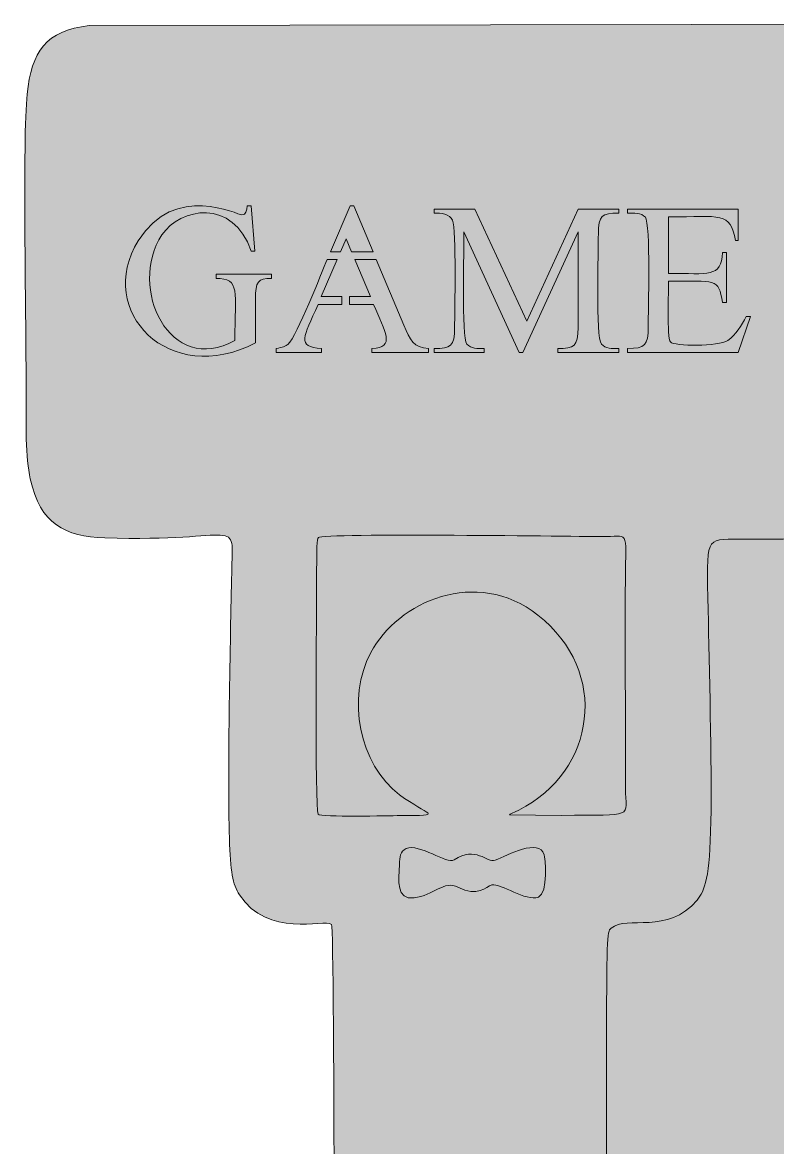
# Model space of a CAD drawing. Header units: centimetres. Extents: x -44.5 to 43.2, y -48 to 49.6.
# Drawn here: x 28.5 to 35.86, y 38.23 to 49.2 of the extents above; entities that cross this region are included whole.
import ezdxf

# ---------------------------------------------------------------- set-up
doc = ezdxf.new("R2010")
doc.units = ezdxf.units.CM
doc.header["$MEASUREMENT"] = 0
doc.layers.add('Warstwa 1', color=7, linetype='Continuous')

msp = doc.modelspace()

# ---------------------------------------------------------------- hatches: boundary and pattern name
at = {"layer": 'Warstwa 1', "true_color": 0x2b2a29}
h = msp.add_hatch(color=250, dxfattribs=at)
edge = h.paths.add_edge_path()
edge.add_spline(control_points=[(35.555, 17.84834), (35.555, 17.84834), (35.555, 31.10135), (35.555, 31.10135), (35.555, 31.10135), (29.10352, 31.10135), (29.10352, 31.10135), (29.10352, 31.10135), (29.10352, 31.72318), (29.10352, 31.72318), (29.10352, 31.72318), (31.7426, 31.72318), (31.7426, 31.72318), (31.64603, 31.81103), (31.58137, 31.93391), (31.55318, 32.18654), (31.52528, 32.42974), (31.53261, 32.80132), (31.53556, 33.69306), (31.53745, 34.14847), (31.5471, 40.37354), (31.51057, 40.40158), (31.44129, 40.45472), (30.88608, 40.26792), (30.61455, 40.6887), (30.54697, 40.79342), (30.5264, 40.91502), (30.51612, 41.2427), (30.4955, 41.89956), (30.52561, 43.20044), (30.53814, 43.82763), (30.54962, 44.40337), (30.64376, 44.12413), (29.29987, 44.17131), (28.91297, 44.1849), (28.67183, 44.30349), (28.57422, 44.74555), (28.52575, 44.96175), (28.53308, 45.23872), (28.53308, 45.73526), (28.53308, 46.30534), (28.49827, 48.06417), (28.54337, 48.4984), (28.58674, 48.91604), (28.72292, 49.11736), (29.14857, 49.16722), (29.14857, 49.16722), (40.88961, 49.18749), (40.88961, 49.18749), (41.80182, 49.19088), (42.25427, 49.19763), (42.53775, 49.17061), (43.00131, 49.12644), (43.15747, 48.97902), (43.19582, 48.50852), (43.22276, 48.17813), (43.21174, 45.40651), (43.18701, 45.05293), (43.12889, 44.22174), (42.86013, 44.15626), (42.16024, 44.18818), (41.23206, 44.23049), (41.23677, 44.3103), (41.23042, 43.92475), (41.23042, 43.92475), (41.25099, 41.37102), (41.25099, 41.37102), (41.24459, 40.49667), (41.11725, 40.38191), (40.33878, 40.43535), (40.00481, 40.45827), (40.28296, 40.39044), (40.22126, 39.94218), (40.15002, 39.42452), (39.98392, 39.63744), (40.01854, 39.21253), (40.04644, 38.87009), (40.25416, 39.13423), (40.65019, 38.83423), (41.20562, 38.41351), (41.1516, 37.68055), (41.19514, 37.63868), (41.24913, 37.58677), (41.51549, 37.68955), (41.97073, 37.22296), (42.29836, 36.88716), (42.39739, 36.4829), (42.2939, 36.00695), (42.19366, 35.546), (41.92156, 35.39021), (41.86937, 35.26043), (41.83185, 35.16712), (41.9849, 34.39787), (41.35968, 33.81805), (40.67647, 33.18446), (40.05744, 33.52234), (40.00386, 33.32151), (39.97741, 33.22237), (40.0349, 32.44946), (39.98036, 32.08857), (39.94642, 31.86392), (39.87162, 31.79309), (39.73782, 31.72318), (39.73782, 31.72318), (42.62833, 31.72318), (42.62833, 31.72318), (42.62833, 31.72318), (42.62833, 31.10135), (42.62833, 31.10135), (42.62833, 31.10135), (36.17683, 31.10135), (36.17683, 31.10135), (36.17683, 31.10135), (36.17683, 17.84834), (36.17683, 17.84834), (36.17683, 17.84834), (35.85527, 16.76659), (35.85527, 16.76659), (35.85527, 16.76659), (35.555, 17.84834), (35.555, 17.84834)], knot_values=[0, 0, 0, 0, 0.025, 0.025, 0.025, 0.05, 0.05, 0.05, 0.075, 0.075, 0.075, 0.1, 0.1, 0.1, 0.125, 0.125, 0.125, 0.15, 0.15, 0.15, 0.175, 0.175, 0.175, 0.2, 0.2, 0.2, 0.225, 0.225, 0.225, 0.25, 0.25, 0.25, 0.275, 0.275, 0.275, 0.3, 0.3, 0.3, 0.325, 0.325, 0.325, 0.35, 0.35, 0.35, 0.375, 0.375, 0.375, 0.4, 0.4, 0.4, 0.425, 0.425, 0.425, 0.45, 0.45, 0.45, 0.475, 0.475, 0.475, 0.5, 0.5, 0.5, 0.525, 0.525, 0.525, 0.55, 0.55, 0.55, 0.575, 0.575, 0.575, 0.6, 0.6, 0.6, 0.625, 0.625, 0.625, 0.65, 0.65, 0.65, 0.675, 0.675, 0.675, 0.7, 0.7, 0.7, 0.725, 0.725, 0.725, 0.75, 0.75, 0.75, 0.775, 0.775, 0.775, 0.8, 0.8, 0.8, 0.825, 0.825, 0.825, 0.85, 0.85, 0.85, 0.875, 0.875, 0.875, 0.9, 0.9, 0.9, 0.925, 0.925, 0.925, 0.95, 0.95, 0.95, 0.975, 0.975, 0.975, 1, 1, 1, 1], degree=3, periodic=1)
h = msp.add_hatch(color=250, dxfattribs=at)
edge = h.paths.add_edge_path()
edge.add_spline(control_points=[(30.72764, 47.40905), (30.72764, 47.40905), (30.7629, 46.96795), (30.7629, 46.96795), (30.7629, 46.96795), (30.72764, 46.96795), (30.72764, 46.96795), (30.554, 47.48539), (30.03326, 47.39281), (29.85805, 47.1259), (29.5182, 46.60814), (29.93862, 45.74114), (30.56901, 46.09628), (30.56901, 46.57622), (30.62694, 46.70203), (30.38539, 46.70203), (30.38539, 46.70203), (30.38539, 46.74212), (30.38539, 46.74212), (30.38539, 46.74212), (30.92596, 46.74212), (30.92596, 46.74212), (30.92596, 46.74212), (30.92596, 46.70203), (30.92596, 46.70203), (30.79416, 46.70203), (30.77026, 46.67038), (30.77026, 46.49904), (30.77026, 46.49904), (30.77026, 46.07309), (30.77026, 46.07309), (29.93105, 45.63625), (29.20162, 46.38203), (29.62744, 47.06961), (29.98077, 47.64013), (30.60331, 47.32041), (30.63805, 47.32041), (30.67877, 47.32041), (30.68583, 47.36589), (30.68946, 47.40905), (30.68946, 47.40905), (30.72764, 47.40905), (30.72764, 47.40905)], knot_values=[0, 0, 0, 0, 0.07142857, 0.07142857, 0.07142857, 0.14285714, 0.14285714, 0.14285714, 0.21428571, 0.21428571, 0.21428571, 0.28571429, 0.28571429, 0.28571429, 0.35714286, 0.35714286, 0.35714286, 0.42857143, 0.42857143, 0.42857143, 0.5, 0.5, 0.5, 0.57142857, 0.57142857, 0.57142857, 0.64285714, 0.64285714, 0.64285714, 0.71428571, 0.71428571, 0.71428571, 0.78571429, 0.78571429, 0.78571429, 0.85714286, 0.85714286, 0.85714286, 0.92857143, 0.92857143, 0.92857143, 1, 1, 1, 1], degree=3, periodic=1)
h = msp.add_hatch(color=250, dxfattribs=at)
edge = h.paths.add_edge_path()
edge.add_spline(control_points=[(31.50214, 46.96237), (31.50214, 46.96237), (31.60019, 46.96237), (31.60019, 46.96237), (31.60019, 46.96237), (31.65456, 47.08895), (31.65456, 47.08895), (31.65456, 47.08895), (31.70795, 46.96237), (31.70795, 46.96237), (31.70795, 46.96237), (31.91633, 46.96237), (31.91633, 46.96237), (31.91633, 46.96237), (31.72947, 47.40905), (31.72947, 47.40905), (31.72947, 47.40905), (31.69272, 47.40905), (31.69272, 47.40905), (31.69272, 47.40905), (31.50214, 46.96237), (31.50214, 46.96237)], knot_values=[0, 0, 0, 0, 0.14285714, 0.14285714, 0.14285714, 0.28571429, 0.28571429, 0.28571429, 0.42857143, 0.42857143, 0.42857143, 0.57142857, 0.57142857, 0.57142857, 0.71428571, 0.71428571, 0.71428571, 0.85714286, 0.85714286, 0.85714286, 1, 1, 1, 1], degree=3, periodic=1)
h = msp.add_hatch(color=250, dxfattribs=at)
edge = h.paths.add_edge_path()
edge.add_spline(control_points=[(33.34233, 45.98021), (33.34233, 45.98021), (32.80323, 47.15576), (32.80323, 47.15576), (32.80323, 47.00444), (32.77922, 46.12065), (32.83116, 46.06146), (32.87314, 46.01363), (32.93591, 46.0182), (33.00155, 46.0182), (33.00155, 46.0182), (33.00155, 45.98021), (33.00155, 45.98021), (33.00155, 45.98021), (32.51384, 45.98021), (32.51384, 45.98021), (32.51384, 45.98021), (32.51384, 46.0182), (32.51384, 46.0182), (32.67422, 46.0182), (32.71216, 46.03945), (32.71216, 46.22223), (32.71216, 46.37386), (32.73106, 47.18068), (32.69159, 47.2694), (32.66378, 47.33193), (32.57639, 47.33942), (32.51384, 47.33942), (32.51384, 47.33942), (32.51384, 47.37738), (32.51384, 47.37738), (32.51384, 47.37738), (32.91047, 47.37738), (32.91047, 47.37738), (32.91047, 47.37738), (33.41577, 46.28412), (33.41577, 46.28412), (33.41577, 46.28412), (33.9152, 47.37738), (33.9152, 47.37738), (33.9152, 47.37738), (34.31181, 47.37738), (34.31181, 47.37738), (34.31181, 47.37738), (34.31181, 47.33942), (34.31181, 47.33942), (34.14773, 47.33942), (34.11352, 47.31686), (34.11352, 47.13539), (34.11352, 46.98201), (34.0883, 46.12133), (34.14289, 46.06146), (34.1863, 46.01385), (34.24414, 46.0182), (34.31181, 46.0182), (34.31181, 46.0182), (34.31181, 45.98021), (34.31181, 45.98021), (34.31181, 45.98021), (33.71689, 45.98021), (33.71689, 45.98021), (33.71689, 45.98021), (33.71689, 46.0182), (33.71689, 46.0182), (33.87768, 46.0182), (33.9152, 46.04057), (33.9152, 46.22223), (33.9152, 46.22223), (33.9152, 47.15576), (33.9152, 47.15576), (33.9152, 47.15576), (33.37611, 45.98021), (33.37611, 45.98021), (33.37611, 45.98021), (33.34233, 45.98021), (33.34233, 45.98021)], knot_values=[0, 0, 0, 0, 0.04, 0.04, 0.04, 0.08, 0.08, 0.08, 0.12, 0.12, 0.12, 0.16, 0.16, 0.16, 0.2, 0.2, 0.2, 0.24, 0.24, 0.24, 0.28, 0.28, 0.28, 0.32, 0.32, 0.32, 0.36, 0.36, 0.36, 0.4, 0.4, 0.4, 0.44, 0.44, 0.44, 0.48, 0.48, 0.48, 0.52, 0.52, 0.52, 0.56, 0.56, 0.56, 0.6, 0.6, 0.6, 0.64, 0.64, 0.64, 0.68, 0.68, 0.68, 0.72, 0.72, 0.72, 0.76, 0.76, 0.76, 0.8, 0.8, 0.8, 0.84, 0.84, 0.84, 0.88, 0.88, 0.88, 0.92, 0.92, 0.92, 0.96, 0.96, 0.96, 1, 1, 1, 1], degree=3, periodic=1)
h = msp.add_hatch(color=250, dxfattribs=at)
edge = h.paths.add_edge_path()
edge.add_spline(control_points=[(34.79803, 47.3014), (34.79803, 47.3014), (34.79803, 46.75057), (34.79803, 46.75057), (35.19773, 46.75057), (35.30431, 46.70509), (35.32537, 46.95316), (35.32537, 46.95316), (35.36355, 46.95316), (35.36355, 46.95316), (35.36355, 46.95316), (35.36355, 46.46775), (35.36355, 46.46775), (35.36355, 46.46775), (35.32537, 46.46775), (35.32537, 46.46775), (35.28369, 46.70963), (35.2576, 46.6746), (34.79803, 46.6746), (34.79803, 46.58855), (34.78335, 46.12177), (34.81565, 46.08187), (34.85076, 46.03849), (35.28809, 46.03625), (35.37676, 46.09702), (35.45268, 46.14907), (35.51159, 46.24334), (35.55598, 46.33056), (35.55598, 46.33056), (35.59712, 46.33056), (35.59712, 46.33056), (35.59712, 46.33056), (35.47667, 45.98021), (35.47667, 45.98021), (35.47667, 45.98021), (34.39848, 45.98021), (34.39848, 45.98021), (34.39848, 45.98021), (34.39848, 46.0182), (34.39848, 46.0182), (34.5707, 46.0182), (34.59972, 46.05134), (34.59972, 46.22644), (34.59972, 46.3732), (34.62329, 47.24107), (34.57182, 47.29826), (34.53115, 47.34344), (34.46305, 47.33942), (34.39848, 47.33942), (34.39848, 47.33942), (34.39848, 47.37738), (34.39848, 47.37738), (34.39848, 47.37738), (35.47667, 47.37738), (35.47667, 47.37738), (35.47667, 47.37738), (35.47667, 47.07136), (35.47667, 47.07136), (35.47667, 47.07136), (35.4517, 47.07136), (35.4517, 47.07136), (35.39511, 47.35807), (35.31506, 47.3014), (34.79803, 47.3014)], knot_values=[0, 0, 0, 0, 0.04761905, 0.04761905, 0.04761905, 0.0952381, 0.0952381, 0.0952381, 0.14285714, 0.14285714, 0.14285714, 0.19047619, 0.19047619, 0.19047619, 0.23809524, 0.23809524, 0.23809524, 0.28571429, 0.28571429, 0.28571429, 0.33333333, 0.33333333, 0.33333333, 0.38095238, 0.38095238, 0.38095238, 0.42857143, 0.42857143, 0.42857143, 0.47619048, 0.47619048, 0.47619048, 0.52380952, 0.52380952, 0.52380952, 0.57142857, 0.57142857, 0.57142857, 0.61904762, 0.61904762, 0.61904762, 0.66666667, 0.66666667, 0.66666667, 0.71428571, 0.71428571, 0.71428571, 0.76190476, 0.76190476, 0.76190476, 0.80952381, 0.80952381, 0.80952381, 0.85714286, 0.85714286, 0.85714286, 0.9047619, 0.9047619, 0.9047619, 0.95238095, 0.95238095, 0.95238095, 1, 1, 1, 1], degree=3, periodic=1)
h = msp.add_hatch(color=250, dxfattribs=at)
edge = h.paths.add_edge_path()
edge.add_spline(control_points=[(31.61269, 46.44877), (31.61269, 46.44877), (31.61269, 46.52475), (31.61269, 46.52475), (31.61269, 46.52475), (31.41216, 46.52475), (31.41216, 46.52475), (31.41216, 46.52475), (31.56808, 46.8876), (31.56808, 46.8876), (31.56808, 46.8876), (31.4702, 46.8876), (31.4702, 46.8876), (31.41331, 46.75427), (31.17665, 46.14329), (31.08607, 46.05829), (31.06848, 46.0418), (31.03027, 46.02842), (30.97295, 46.0182), (30.97295, 46.0182), (30.97295, 45.98021), (30.97295, 45.98021), (30.97295, 45.98021), (31.41364, 45.98021), (31.41364, 45.98021), (31.41364, 45.98021), (31.41364, 46.0182), (31.41364, 46.0182), (31.16522, 46.03805), (31.23999, 46.12013), (31.37986, 46.44877), (31.37986, 46.44877), (31.61269, 46.44877), (31.61269, 46.44877)], knot_values=[0, 0, 0, 0, 0.09090909, 0.09090909, 0.09090909, 0.18181818, 0.18181818, 0.18181818, 0.27272727, 0.27272727, 0.27272727, 0.36363636, 0.36363636, 0.36363636, 0.45454545, 0.45454545, 0.45454545, 0.54545455, 0.54545455, 0.54545455, 0.63636364, 0.63636364, 0.63636364, 0.72727273, 0.72727273, 0.72727273, 0.81818182, 0.81818182, 0.81818182, 0.90909091, 0.90909091, 0.90909091, 1, 1, 1, 1], degree=3, periodic=1)
h = msp.add_hatch(color=250, dxfattribs=at)
edge = h.paths.add_edge_path()
edge.add_spline(control_points=[(31.68705, 46.52475), (31.68705, 46.52475), (31.68705, 46.44877), (31.68705, 46.44877), (31.68705, 46.44877), (31.92188, 46.44877), (31.92188, 46.44877), (32.03634, 46.17365), (32.13888, 46.03072), (31.90572, 46.0182), (31.90572, 46.0182), (31.90572, 45.98021), (31.90572, 45.98021), (31.90572, 45.98021), (32.45655, 45.98021), (32.45655, 45.98021), (32.45655, 45.98021), (32.45655, 46.0182), (32.45655, 46.0182), (32.31329, 46.02514), (32.27809, 46.09964), (32.21565, 46.24684), (32.21565, 46.24684), (31.9477, 46.88738), (31.9477, 46.88738), (31.9477, 46.88738), (31.73951, 46.88738), (31.73951, 46.88738), (31.73951, 46.88738), (31.89251, 46.52475), (31.89251, 46.52475), (31.89251, 46.52475), (31.68705, 46.52475), (31.68705, 46.52475)], knot_values=[0, 0, 0, 0, 0.09090909, 0.09090909, 0.09090909, 0.18181818, 0.18181818, 0.18181818, 0.27272727, 0.27272727, 0.27272727, 0.36363636, 0.36363636, 0.36363636, 0.45454545, 0.45454545, 0.45454545, 0.54545455, 0.54545455, 0.54545455, 0.63636364, 0.63636364, 0.63636364, 0.72727273, 0.72727273, 0.72727273, 0.81818182, 0.81818182, 0.81818182, 0.90909091, 0.90909091, 0.90909091, 1, 1, 1, 1], degree=3, periodic=1)
h = msp.add_hatch(color=250, dxfattribs=at)
edge = h.paths.add_edge_path()
edge.add_spline(control_points=[(33.94116, 31.72318), (33.94116, 31.72318), (38.08219, 31.72318), (38.08219, 31.72318), (37.73455, 31.91816), (37.76614, 32.18676), (37.7858, 32.64591), (37.82425, 33.54436), (37.8318, 33.21326), (37.1204, 33.40933), (36.61869, 33.54759), (36.36759, 33.7392), (36.14062, 34.21665), (35.73313, 35.07388), (36.13531, 35.0101), (35.84242, 35.33474), (35.57176, 35.63475), (35.35838, 36.16635), (35.47812, 36.58795), (35.57893, 36.94292), (35.88435, 37.37628), (36.23462, 37.53037), (36.57729, 37.68113), (36.73203, 37.51265), (36.68704, 37.83437), (36.64725, 38.11903), (36.70047, 38.33865), (36.88683, 38.59443), (37.07303, 38.84998), (37.27797, 38.93206), (37.54195, 39.01955), (37.76373, 39.09304), (37.78476, 39.06367), (37.79756, 39.14279), (37.8198, 39.2802), (37.80248, 39.51929), (37.71822, 39.65169), (37.6249, 39.79829), (37.45558, 39.94984), (37.57575, 40.23944), (37.65192, 40.42302), (37.80645, 40.41599), (37.39653, 40.40333), (37.05452, 40.39277), (36.64361, 40.4251), (36.5798, 40.88124), (36.5798, 40.88124), (36.59304, 43.24236), (36.59304, 43.24236), (36.60868, 44.33658), (36.68433, 44.1738), (36.05247, 44.16116), (35.88355, 44.1578), (35.64706, 44.1578), (35.49136, 44.1578), (35.14551, 44.1578), (35.17024, 44.19283), (35.18435, 43.46532), (35.19464, 42.935), (35.22106, 41.95541), (35.2108, 41.4048), (35.20052, 40.85425), (35.1535, 40.73262), (35.07564, 40.63802), (34.79158, 40.29291), (34.39405, 40.49569), (34.23837, 40.36441), (34.19431, 40.32727), (34.19431, 40.26647), (34.19431, 39.08421), (34.19431, 37.90192), (34.19431, 35.59821), (34.19721, 34.2268), (34.20164, 32.85536), (34.20752, 32.41623), (34.17815, 32.15613), (34.14598, 31.87823), (34.06962, 31.79656), (33.94116, 31.72318)], knot_values=[0, 0, 0, 0, 0.03846154, 0.03846154, 0.03846154, 0.07692308, 0.07692308, 0.07692308, 0.11538462, 0.11538462, 0.11538462, 0.15384615, 0.15384615, 0.15384615, 0.19230769, 0.19230769, 0.19230769, 0.23076923, 0.23076923, 0.23076923, 0.26923077, 0.26923077, 0.26923077, 0.30769231, 0.30769231, 0.30769231, 0.34615385, 0.34615385, 0.34615385, 0.38461538, 0.38461538, 0.38461538, 0.42307692, 0.42307692, 0.42307692, 0.46153846, 0.46153846, 0.46153846, 0.5, 0.5, 0.5, 0.53846154, 0.53846154, 0.53846154, 0.57692308, 0.57692308, 0.57692308, 0.61538462, 0.61538462, 0.61538462, 0.65384615, 0.65384615, 0.65384615, 0.69230769, 0.69230769, 0.69230769, 0.73076923, 0.73076923, 0.73076923, 0.76923077, 0.76923077, 0.76923077, 0.80769231, 0.80769231, 0.80769231, 0.84615385, 0.84615385, 0.84615385, 0.88461538, 0.88461538, 0.88461538, 0.92307692, 0.92307692, 0.92307692, 0.96153846, 0.96153846, 0.96153846, 1, 1, 1, 1], degree=3, periodic=1)
h = msp.add_hatch(color=250, dxfattribs=at)
edge = h.paths.add_edge_path()
edge.add_spline(control_points=[(31.38426, 44.17467), (31.41522, 44.22002), (33.94373, 44.18353), (34.19281, 44.18315), (34.42709, 44.18577), (34.37643, 44.26326), (34.37643, 43.64096), (34.37643, 43.64096), (34.37791, 41.73248), (34.37791, 41.73248), (34.38168, 41.4307), (34.48217, 41.47167), (33.7551, 41.4639), (33.7551, 41.4639), (33.24682, 41.46899), (33.24682, 41.46899), (33.24833, 41.47575), (33.28651, 41.48926), (33.33938, 41.51628), (34.08934, 41.89428), (34.22765, 42.86767), (33.52448, 43.41803), (32.92251, 43.88919), (32.15972, 43.5497), (31.89396, 43.05154), (31.65831, 42.60981), (31.77914, 41.9634), (32.17602, 41.66493), (32.44049, 41.46604), (32.64037, 41.46224), (32.17602, 41.46224), (32.07671, 41.46224), (31.40322, 41.44391), (31.38131, 41.47575), (31.34677, 41.52593), (31.36662, 43.54349), (31.36662, 43.71697), (31.36662, 44.10375), (31.36662, 44.15104), (31.38426, 44.17467)], knot_values=[0, 0, 0, 0, 0.07692308, 0.07692308, 0.07692308, 0.15384615, 0.15384615, 0.15384615, 0.23076923, 0.23076923, 0.23076923, 0.30769231, 0.30769231, 0.30769231, 0.38461538, 0.38461538, 0.38461538, 0.46153846, 0.46153846, 0.46153846, 0.53846154, 0.53846154, 0.53846154, 0.61538462, 0.61538462, 0.61538462, 0.69230769, 0.69230769, 0.69230769, 0.76923077, 0.76923077, 0.76923077, 0.84615385, 0.84615385, 0.84615385, 0.92307692, 0.92307692, 0.92307692, 1, 1, 1, 1], degree=3, periodic=1)
h = msp.add_hatch(color=250, dxfattribs=at)
edge = h.paths.add_edge_path()
edge.add_spline(control_points=[(32.24065, 41.14071), (32.36755, 41.19522), (32.6381, 40.98233), (32.70776, 41.03008), (32.91816, 41.17429), (33.02608, 40.99592), (33.10728, 41.02756), (33.23039, 41.07553), (33.53397, 41.24592), (33.58616, 41.08117), (33.59239, 41.06145), (33.62868, 40.70773), (33.52888, 40.66739), (33.40986, 40.61928), (33.16174, 40.80567), (33.07498, 40.7856), (33.01804, 40.77241), (32.94007, 40.65886), (32.74301, 40.76492), (32.61425, 40.83422), (32.50293, 40.68158), (32.31701, 40.6602), (32.13981, 40.63979), (32.16666, 40.82443), (32.17306, 40.98405), (32.17607, 41.05891), (32.17892, 41.11407), (32.24065, 41.14071)], knot_values=[0, 0, 0, 0, 0.11111111, 0.11111111, 0.11111111, 0.22222222, 0.22222222, 0.22222222, 0.33333333, 0.33333333, 0.33333333, 0.44444444, 0.44444444, 0.44444444, 0.55555556, 0.55555556, 0.55555556, 0.66666667, 0.66666667, 0.66666667, 0.77777778, 0.77777778, 0.77777778, 0.88888889, 0.88888889, 0.88888889, 1, 1, 1, 1], degree=3, periodic=1)

# ---------------------------------------------------------------- linework, layer by layer
at = {"layer": 'Warstwa 1', "lineweight": 9}
for points, knots in [([(35.555, 17.84834), (35.555, 17.84834), (35.555, 31.10135), (35.555, 31.10135), (35.555, 31.10135), (29.10352, 31.10135), (29.10352, 31.10135), (29.10352, 31.10135), (29.10352, 31.72318), (29.10352, 31.72318), (29.10352, 31.72318), (31.7426, 31.72318), (31.7426, 31.72318), (31.64603, 31.81103), (31.58137, 31.93391), (31.55318, 32.18654), (31.52528, 32.42974), (31.53261, 32.80132), (31.53556, 33.69306), (31.53745, 34.14847), (31.5471, 40.37354), (31.51057, 40.40158), (31.44129, 40.45472), (30.88608, 40.26792), (30.61455, 40.6887), (30.54697, 40.79342), (30.5264, 40.91502), (30.51612, 41.2427), (30.4955, 41.89956), (30.52561, 43.20044), (30.53814, 43.82763), (30.54962, 44.40337), (30.64376, 44.12413), (29.29987, 44.17131), (28.91297, 44.1849), (28.67183, 44.30349), (28.57422, 44.74555), (28.52575, 44.96175), (28.53308, 45.23872), (28.53308, 45.73526), (28.53308, 46.30534), (28.49827, 48.06417), (28.54337, 48.4984), (28.58674, 48.91604), (28.72292, 49.11736), (29.14857, 49.16722), (29.14857, 49.16722), (40.88961, 49.18749), (40.88961, 49.18749), (41.80182, 49.19088), (42.25427, 49.19763), (42.53775, 49.17061), (43.00131, 49.12644), (43.15747, 48.97902), (43.19582, 48.50852), (43.22276, 48.17813), (43.21174, 45.40651), (43.18701, 45.05293), (43.12889, 44.22174), (42.86013, 44.15626), (42.16024, 44.18818), (41.23206, 44.23049), (41.23677, 44.3103), (41.23042, 43.92475), (41.23042, 43.92475), (41.25099, 41.37102), (41.25099, 41.37102), (41.24459, 40.49667), (41.11725, 40.38191), (40.33878, 40.43535), (40.00481, 40.45827), (40.28296, 40.39044), (40.22126, 39.94218), (40.15002, 39.42452), (39.98392, 39.63744), (40.01854, 39.21253), (40.04644, 38.87009), (40.25416, 39.13423), (40.65019, 38.83423), (41.20562, 38.41351), (41.1516, 37.68055), (41.19514, 37.63868), (41.24913, 37.58677), (41.51549, 37.68955), (41.97073, 37.22296), (42.29836, 36.88716), (42.39739, 36.4829), (42.2939, 36.00695), (42.19366, 35.546), (41.92156, 35.39021), (41.86937, 35.26043), (41.83185, 35.16712), (41.9849, 34.39787), (41.35968, 33.81805), (40.67647, 33.18446), (40.05744, 33.52234), (40.00386, 33.32151), (39.97741, 33.22237), (40.0349, 32.44946), (39.98036, 32.08857), (39.94642, 31.86392), (39.87162, 31.79309), (39.73782, 31.72318), (39.73782, 31.72318), (42.62833, 31.72318), (42.62833, 31.72318), (42.62833, 31.72318), (42.62833, 31.10135), (42.62833, 31.10135), (42.62833, 31.10135), (36.17683, 31.10135), (36.17683, 31.10135), (36.17683, 31.10135), (36.17683, 17.84834), (36.17683, 17.84834), (36.17683, 17.84834), (35.85527, 16.76659), (35.85527, 16.76659), (35.85527, 16.76659), (35.555, 17.84834), (35.555, 17.84834)], [0, 0, 0, 0, 0.025, 0.025, 0.025, 0.05, 0.05, 0.05, 0.075, 0.075, 0.075, 0.1, 0.1, 0.1, 0.125, 0.125, 0.125, 0.15, 0.15, 0.15, 0.175, 0.175, 0.175, 0.2, 0.2, 0.2, 0.225, 0.225, 0.225, 0.25, 0.25, 0.25, 0.275, 0.275, 0.275, 0.3, 0.3, 0.3, 0.325, 0.325, 0.325, 0.35, 0.35, 0.35, 0.375, 0.375, 0.375, 0.4, 0.4, 0.4, 0.425, 0.425, 0.425, 0.45, 0.45, 0.45, 0.475, 0.475, 0.475, 0.5, 0.5, 0.5, 0.525, 0.525, 0.525, 0.55, 0.55, 0.55, 0.575, 0.575, 0.575, 0.6, 0.6, 0.6, 0.625, 0.625, 0.625, 0.65, 0.65, 0.65, 0.675, 0.675, 0.675, 0.7, 0.7, 0.7, 0.725, 0.725, 0.725, 0.75, 0.75, 0.75, 0.775, 0.775, 0.775, 0.8, 0.8, 0.8, 0.825, 0.825, 0.825, 0.85, 0.85, 0.85, 0.875, 0.875, 0.875, 0.9, 0.9, 0.9, 0.925, 0.925, 0.925, 0.95, 0.95, 0.95, 0.975, 0.975, 0.975, 1, 1, 1, 1]), ([(30.72764, 47.40905), (30.72764, 47.40905), (30.7629, 46.96795), (30.7629, 46.96795), (30.7629, 46.96795), (30.72764, 46.96795), (30.72764, 46.96795), (30.554, 47.48539), (30.03326, 47.39281), (29.85805, 47.1259), (29.5182, 46.60814), (29.93862, 45.74114), (30.56901, 46.09628), (30.56901, 46.57622), (30.62694, 46.70203), (30.38539, 46.70203), (30.38539, 46.70203), (30.38539, 46.74212), (30.38539, 46.74212), (30.38539, 46.74212), (30.92596, 46.74212), (30.92596, 46.74212), (30.92596, 46.74212), (30.92596, 46.70203), (30.92596, 46.70203), (30.79416, 46.70203), (30.77026, 46.67038), (30.77026, 46.49904), (30.77026, 46.49904), (30.77026, 46.07309), (30.77026, 46.07309), (29.93105, 45.63625), (29.20162, 46.38203), (29.62744, 47.06961), (29.98077, 47.64013), (30.60331, 47.32041), (30.63805, 47.32041), (30.67877, 47.32041), (30.68583, 47.36589), (30.68946, 47.40905), (30.68946, 47.40905), (30.72764, 47.40905), (30.72764, 47.40905)], [0, 0, 0, 0, 0.07142857, 0.07142857, 0.07142857, 0.14285714, 0.14285714, 0.14285714, 0.21428571, 0.21428571, 0.21428571, 0.28571429, 0.28571429, 0.28571429, 0.35714286, 0.35714286, 0.35714286, 0.42857143, 0.42857143, 0.42857143, 0.5, 0.5, 0.5, 0.57142857, 0.57142857, 0.57142857, 0.64285714, 0.64285714, 0.64285714, 0.71428571, 0.71428571, 0.71428571, 0.78571429, 0.78571429, 0.78571429, 0.85714286, 0.85714286, 0.85714286, 0.92857143, 0.92857143, 0.92857143, 1, 1, 1, 1]), ([(31.50214, 46.96237), (31.50214, 46.96237), (31.60019, 46.96237), (31.60019, 46.96237), (31.60019, 46.96237), (31.65456, 47.08895), (31.65456, 47.08895), (31.65456, 47.08895), (31.70795, 46.96237), (31.70795, 46.96237), (31.70795, 46.96237), (31.91633, 46.96237), (31.91633, 46.96237), (31.91633, 46.96237), (31.72947, 47.40905), (31.72947, 47.40905), (31.72947, 47.40905), (31.69272, 47.40905), (31.69272, 47.40905), (31.69272, 47.40905), (31.50214, 46.96237), (31.50214, 46.96237)], [0, 0, 0, 0, 0.14285714, 0.14285714, 0.14285714, 0.28571429, 0.28571429, 0.28571429, 0.42857143, 0.42857143, 0.42857143, 0.57142857, 0.57142857, 0.57142857, 0.71428571, 0.71428571, 0.71428571, 0.85714286, 0.85714286, 0.85714286, 1, 1, 1, 1]), ([(33.34233, 45.98021), (33.34233, 45.98021), (32.80323, 47.15576), (32.80323, 47.15576), (32.80323, 47.00444), (32.77922, 46.12065), (32.83116, 46.06146), (32.87314, 46.01363), (32.93591, 46.0182), (33.00155, 46.0182), (33.00155, 46.0182), (33.00155, 45.98021), (33.00155, 45.98021), (33.00155, 45.98021), (32.51384, 45.98021), (32.51384, 45.98021), (32.51384, 45.98021), (32.51384, 46.0182), (32.51384, 46.0182), (32.67422, 46.0182), (32.71216, 46.03945), (32.71216, 46.22223), (32.71216, 46.37386), (32.73106, 47.18068), (32.69159, 47.2694), (32.66378, 47.33193), (32.57639, 47.33942), (32.51384, 47.33942), (32.51384, 47.33942), (32.51384, 47.37738), (32.51384, 47.37738), (32.51384, 47.37738), (32.91047, 47.37738), (32.91047, 47.37738), (32.91047, 47.37738), (33.41577, 46.28412), (33.41577, 46.28412), (33.41577, 46.28412), (33.9152, 47.37738), (33.9152, 47.37738), (33.9152, 47.37738), (34.31181, 47.37738), (34.31181, 47.37738), (34.31181, 47.37738), (34.31181, 47.33942), (34.31181, 47.33942), (34.14773, 47.33942), (34.11352, 47.31686), (34.11352, 47.13539), (34.11352, 46.98201), (34.0883, 46.12133), (34.14289, 46.06146), (34.1863, 46.01385), (34.24414, 46.0182), (34.31181, 46.0182), (34.31181, 46.0182), (34.31181, 45.98021), (34.31181, 45.98021), (34.31181, 45.98021), (33.71689, 45.98021), (33.71689, 45.98021), (33.71689, 45.98021), (33.71689, 46.0182), (33.71689, 46.0182), (33.87768, 46.0182), (33.9152, 46.04057), (33.9152, 46.22223), (33.9152, 46.22223), (33.9152, 47.15576), (33.9152, 47.15576), (33.9152, 47.15576), (33.37611, 45.98021), (33.37611, 45.98021), (33.37611, 45.98021), (33.34233, 45.98021), (33.34233, 45.98021)], [0, 0, 0, 0, 0.04, 0.04, 0.04, 0.08, 0.08, 0.08, 0.12, 0.12, 0.12, 0.16, 0.16, 0.16, 0.2, 0.2, 0.2, 0.24, 0.24, 0.24, 0.28, 0.28, 0.28, 0.32, 0.32, 0.32, 0.36, 0.36, 0.36, 0.4, 0.4, 0.4, 0.44, 0.44, 0.44, 0.48, 0.48, 0.48, 0.52, 0.52, 0.52, 0.56, 0.56, 0.56, 0.6, 0.6, 0.6, 0.64, 0.64, 0.64, 0.68, 0.68, 0.68, 0.72, 0.72, 0.72, 0.76, 0.76, 0.76, 0.8, 0.8, 0.8, 0.84, 0.84, 0.84, 0.88, 0.88, 0.88, 0.92, 0.92, 0.92, 0.96, 0.96, 0.96, 1, 1, 1, 1]), ([(34.79803, 47.3014), (34.79803, 47.3014), (34.79803, 46.75057), (34.79803, 46.75057), (35.19773, 46.75057), (35.30431, 46.70509), (35.32537, 46.95316), (35.32537, 46.95316), (35.36355, 46.95316), (35.36355, 46.95316), (35.36355, 46.95316), (35.36355, 46.46775), (35.36355, 46.46775), (35.36355, 46.46775), (35.32537, 46.46775), (35.32537, 46.46775), (35.28369, 46.70963), (35.2576, 46.6746), (34.79803, 46.6746), (34.79803, 46.58855), (34.78335, 46.12177), (34.81565, 46.08187), (34.85076, 46.03849), (35.28809, 46.03625), (35.37676, 46.09702), (35.45268, 46.14907), (35.51159, 46.24334), (35.55598, 46.33056), (35.55598, 46.33056), (35.59712, 46.33056), (35.59712, 46.33056), (35.59712, 46.33056), (35.47667, 45.98021), (35.47667, 45.98021), (35.47667, 45.98021), (34.39848, 45.98021), (34.39848, 45.98021), (34.39848, 45.98021), (34.39848, 46.0182), (34.39848, 46.0182), (34.5707, 46.0182), (34.59972, 46.05134), (34.59972, 46.22644), (34.59972, 46.3732), (34.62329, 47.24107), (34.57182, 47.29826), (34.53115, 47.34344), (34.46305, 47.33942), (34.39848, 47.33942), (34.39848, 47.33942), (34.39848, 47.37738), (34.39848, 47.37738), (34.39848, 47.37738), (35.47667, 47.37738), (35.47667, 47.37738), (35.47667, 47.37738), (35.47667, 47.07136), (35.47667, 47.07136), (35.47667, 47.07136), (35.4517, 47.07136), (35.4517, 47.07136), (35.39511, 47.35807), (35.31506, 47.3014), (34.79803, 47.3014)], [0, 0, 0, 0, 0.04761905, 0.04761905, 0.04761905, 0.0952381, 0.0952381, 0.0952381, 0.14285714, 0.14285714, 0.14285714, 0.19047619, 0.19047619, 0.19047619, 0.23809524, 0.23809524, 0.23809524, 0.28571429, 0.28571429, 0.28571429, 0.33333333, 0.33333333, 0.33333333, 0.38095238, 0.38095238, 0.38095238, 0.42857143, 0.42857143, 0.42857143, 0.47619048, 0.47619048, 0.47619048, 0.52380952, 0.52380952, 0.52380952, 0.57142857, 0.57142857, 0.57142857, 0.61904762, 0.61904762, 0.61904762, 0.66666667, 0.66666667, 0.66666667, 0.71428571, 0.71428571, 0.71428571, 0.76190476, 0.76190476, 0.76190476, 0.80952381, 0.80952381, 0.80952381, 0.85714286, 0.85714286, 0.85714286, 0.9047619, 0.9047619, 0.9047619, 0.95238095, 0.95238095, 0.95238095, 1, 1, 1, 1]), ([(31.61269, 46.44877), (31.61269, 46.44877), (31.61269, 46.52475), (31.61269, 46.52475), (31.61269, 46.52475), (31.41216, 46.52475), (31.41216, 46.52475), (31.41216, 46.52475), (31.56808, 46.8876), (31.56808, 46.8876), (31.56808, 46.8876), (31.4702, 46.8876), (31.4702, 46.8876), (31.41331, 46.75427), (31.17665, 46.14329), (31.08607, 46.05829), (31.06848, 46.0418), (31.03027, 46.02842), (30.97295, 46.0182), (30.97295, 46.0182), (30.97295, 45.98021), (30.97295, 45.98021), (30.97295, 45.98021), (31.41364, 45.98021), (31.41364, 45.98021), (31.41364, 45.98021), (31.41364, 46.0182), (31.41364, 46.0182), (31.16522, 46.03805), (31.23999, 46.12013), (31.37986, 46.44877), (31.37986, 46.44877), (31.61269, 46.44877), (31.61269, 46.44877)], [0, 0, 0, 0, 0.09090909, 0.09090909, 0.09090909, 0.18181818, 0.18181818, 0.18181818, 0.27272727, 0.27272727, 0.27272727, 0.36363636, 0.36363636, 0.36363636, 0.45454545, 0.45454545, 0.45454545, 0.54545455, 0.54545455, 0.54545455, 0.63636364, 0.63636364, 0.63636364, 0.72727273, 0.72727273, 0.72727273, 0.81818182, 0.81818182, 0.81818182, 0.90909091, 0.90909091, 0.90909091, 1, 1, 1, 1]), ([(31.68705, 46.52475), (31.68705, 46.52475), (31.68705, 46.44877), (31.68705, 46.44877), (31.68705, 46.44877), (31.92188, 46.44877), (31.92188, 46.44877), (32.03634, 46.17365), (32.13888, 46.03072), (31.90572, 46.0182), (31.90572, 46.0182), (31.90572, 45.98021), (31.90572, 45.98021), (31.90572, 45.98021), (32.45655, 45.98021), (32.45655, 45.98021), (32.45655, 45.98021), (32.45655, 46.0182), (32.45655, 46.0182), (32.31329, 46.02514), (32.27809, 46.09964), (32.21565, 46.24684), (32.21565, 46.24684), (31.9477, 46.88738), (31.9477, 46.88738), (31.9477, 46.88738), (31.73951, 46.88738), (31.73951, 46.88738), (31.73951, 46.88738), (31.89251, 46.52475), (31.89251, 46.52475), (31.89251, 46.52475), (31.68705, 46.52475), (31.68705, 46.52475)], [0, 0, 0, 0, 0.09090909, 0.09090909, 0.09090909, 0.18181818, 0.18181818, 0.18181818, 0.27272727, 0.27272727, 0.27272727, 0.36363636, 0.36363636, 0.36363636, 0.45454545, 0.45454545, 0.45454545, 0.54545455, 0.54545455, 0.54545455, 0.63636364, 0.63636364, 0.63636364, 0.72727273, 0.72727273, 0.72727273, 0.81818182, 0.81818182, 0.81818182, 0.90909091, 0.90909091, 0.90909091, 1, 1, 1, 1]), ([(33.94116, 31.72318), (33.94116, 31.72318), (38.08219, 31.72318), (38.08219, 31.72318), (37.73455, 31.91816), (37.76614, 32.18676), (37.7858, 32.64591), (37.82425, 33.54436), (37.8318, 33.21326), (37.1204, 33.40933), (36.61869, 33.54759), (36.36759, 33.7392), (36.14062, 34.21665), (35.73313, 35.07388), (36.13531, 35.0101), (35.84242, 35.33474), (35.57176, 35.63475), (35.35838, 36.16635), (35.47812, 36.58795), (35.57893, 36.94292), (35.88435, 37.37628), (36.23462, 37.53037), (36.57729, 37.68113), (36.73203, 37.51265), (36.68704, 37.83437), (36.64725, 38.11903), (36.70047, 38.33865), (36.88683, 38.59443), (37.07303, 38.84998), (37.27797, 38.93206), (37.54195, 39.01955), (37.76373, 39.09304), (37.78476, 39.06367), (37.79756, 39.14279), (37.8198, 39.2802), (37.80248, 39.51929), (37.71822, 39.65169), (37.6249, 39.79829), (37.45558, 39.94984), (37.57575, 40.23944), (37.65192, 40.42302), (37.80645, 40.41599), (37.39653, 40.40333), (37.05452, 40.39277), (36.64361, 40.4251), (36.5798, 40.88124), (36.5798, 40.88124), (36.59304, 43.24236), (36.59304, 43.24236), (36.60868, 44.33658), (36.68433, 44.1738), (36.05247, 44.16116), (35.88355, 44.1578), (35.64706, 44.1578), (35.49136, 44.1578), (35.14551, 44.1578), (35.17024, 44.19283), (35.18435, 43.46532), (35.19464, 42.935), (35.22106, 41.95541), (35.2108, 41.4048), (35.20052, 40.85425), (35.1535, 40.73262), (35.07564, 40.63802), (34.79158, 40.29291), (34.39405, 40.49569), (34.23837, 40.36441), (34.19431, 40.32727), (34.19431, 40.26647), (34.19431, 39.08421), (34.19431, 37.90192), (34.19431, 35.59821), (34.19721, 34.2268), (34.20164, 32.85536), (34.20752, 32.41623), (34.17815, 32.15613), (34.14598, 31.87823), (34.06962, 31.79656), (33.94116, 31.72318)], [0, 0, 0, 0, 0.03846154, 0.03846154, 0.03846154, 0.07692308, 0.07692308, 0.07692308, 0.11538462, 0.11538462, 0.11538462, 0.15384615, 0.15384615, 0.15384615, 0.19230769, 0.19230769, 0.19230769, 0.23076923, 0.23076923, 0.23076923, 0.26923077, 0.26923077, 0.26923077, 0.30769231, 0.30769231, 0.30769231, 0.34615385, 0.34615385, 0.34615385, 0.38461538, 0.38461538, 0.38461538, 0.42307692, 0.42307692, 0.42307692, 0.46153846, 0.46153846, 0.46153846, 0.5, 0.5, 0.5, 0.53846154, 0.53846154, 0.53846154, 0.57692308, 0.57692308, 0.57692308, 0.61538462, 0.61538462, 0.61538462, 0.65384615, 0.65384615, 0.65384615, 0.69230769, 0.69230769, 0.69230769, 0.73076923, 0.73076923, 0.73076923, 0.76923077, 0.76923077, 0.76923077, 0.80769231, 0.80769231, 0.80769231, 0.84615385, 0.84615385, 0.84615385, 0.88461538, 0.88461538, 0.88461538, 0.92307692, 0.92307692, 0.92307692, 0.96153846, 0.96153846, 0.96153846, 1, 1, 1, 1]), ([(31.38426, 44.17467), (31.41522, 44.22002), (33.94373, 44.18353), (34.19281, 44.18315), (34.42709, 44.18577), (34.37643, 44.26326), (34.37643, 43.64096), (34.37643, 43.64096), (34.37791, 41.73248), (34.37791, 41.73248), (34.38168, 41.4307), (34.48217, 41.47167), (33.7551, 41.4639), (33.7551, 41.4639), (33.24682, 41.46899), (33.24682, 41.46899), (33.24833, 41.47575), (33.28651, 41.48926), (33.33938, 41.51628), (34.08934, 41.89428), (34.22765, 42.86767), (33.52448, 43.41803), (32.92251, 43.88919), (32.15972, 43.5497), (31.89396, 43.05154), (31.65831, 42.60981), (31.77914, 41.9634), (32.17602, 41.66493), (32.44049, 41.46604), (32.64037, 41.46224), (32.17602, 41.46224), (32.07671, 41.46224), (31.40322, 41.44391), (31.38131, 41.47575), (31.34677, 41.52593), (31.36662, 43.54349), (31.36662, 43.71697), (31.36662, 44.10375), (31.36662, 44.15104), (31.38426, 44.17467)], [0, 0, 0, 0, 0.07692308, 0.07692308, 0.07692308, 0.15384615, 0.15384615, 0.15384615, 0.23076923, 0.23076923, 0.23076923, 0.30769231, 0.30769231, 0.30769231, 0.38461538, 0.38461538, 0.38461538, 0.46153846, 0.46153846, 0.46153846, 0.53846154, 0.53846154, 0.53846154, 0.61538462, 0.61538462, 0.61538462, 0.69230769, 0.69230769, 0.69230769, 0.76923077, 0.76923077, 0.76923077, 0.84615385, 0.84615385, 0.84615385, 0.92307692, 0.92307692, 0.92307692, 1, 1, 1, 1]), ([(32.24065, 41.14071), (32.36755, 41.19522), (32.6381, 40.98233), (32.70776, 41.03008), (32.91816, 41.17429), (33.02608, 40.99592), (33.10728, 41.02756), (33.23039, 41.07553), (33.53397, 41.24592), (33.58616, 41.08117), (33.59239, 41.06145), (33.62868, 40.70773), (33.52888, 40.66739), (33.40986, 40.61928), (33.16174, 40.80567), (33.07498, 40.7856), (33.01804, 40.77241), (32.94007, 40.65886), (32.74301, 40.76492), (32.61425, 40.83422), (32.50293, 40.68158), (32.31701, 40.6602), (32.13981, 40.63979), (32.16666, 40.82443), (32.17306, 40.98405), (32.17607, 41.05891), (32.17892, 41.11407), (32.24065, 41.14071)], [0, 0, 0, 0, 0.11111111, 0.11111111, 0.11111111, 0.22222222, 0.22222222, 0.22222222, 0.33333333, 0.33333333, 0.33333333, 0.44444444, 0.44444444, 0.44444444, 0.55555556, 0.55555556, 0.55555556, 0.66666667, 0.66666667, 0.66666667, 0.77777778, 0.77777778, 0.77777778, 0.88888889, 0.88888889, 0.88888889, 1, 1, 1, 1])]:
    msp.add_open_spline(points, degree=3, knots=knots, dxfattribs=at)

doc.saveas('drawing.dxf')
